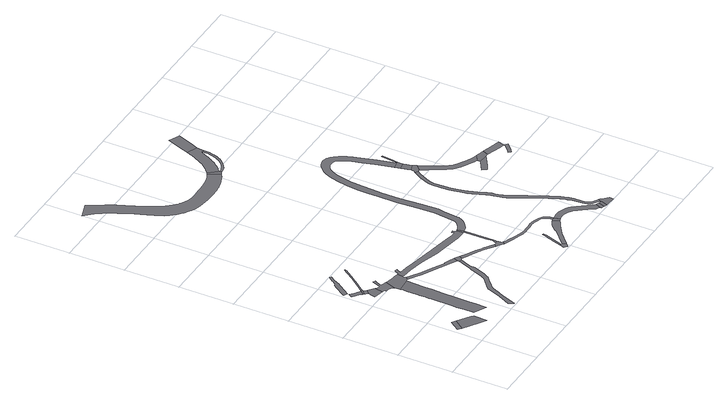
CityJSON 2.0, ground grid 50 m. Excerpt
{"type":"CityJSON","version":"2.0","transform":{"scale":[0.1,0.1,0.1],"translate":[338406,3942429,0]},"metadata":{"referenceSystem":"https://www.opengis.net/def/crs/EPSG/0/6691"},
"CityObjects":{
"road1":{"type":"Road","geometry":[{"type":"MultiSurface","lod":"1","boundaries":[[[0,1,2,3]]]}]},
"road2":{"type":"Road","geometry":[{"type":"MultiSurface","lod":"1","boundaries":[[[4,5,6,7,0,3]]]}]},
"road3":{"type":"Road","attributes":{"RoadStructureAttribute.sectionType":"1"},"geometry":[{"type":"MultiSurface","lod":"1","boundaries":[[[8,9,10,11,12,13,14,15,16,17,18]]]}]},
"road4":{"type":"Road","geometry":[{"type":"MultiSurface","lod":"1","boundaries":[[[19,12,11,20,21,22,23,24,25]]]}]},
"road5":{"type":"Road","attributes":{"RoadStructureAttribute.sectionType":"1"},"geometry":[{"type":"MultiSurface","lod":"1","boundaries":[[[20,26,27,28,29,21]]]}]},
"road6":{"type":"Road","geometry":[{"type":"MultiSurface","lod":"1","boundaries":[[[28,27,30,31,32,33,34,35,36]]]}]},
"road7":{"type":"Road","attributes":{"RoadStructureAttribute.sectionType":"1"},"geometry":[{"type":"MultiSurface","lod":"1","boundaries":[[[37,38,39,40,41,42,43,44,45,46,47,48,49,50,51,52,53,54,55]]]}]},
"road8":{"type":"Road","attributes":{"RoadStructureAttribute.sectionType":"1"},"geometry":[{"type":"MultiSurface","lod":"1","boundaries":[[[56,57,58,59,60,61,62,63,64,65,66,67,68,69,70,71,72,73,74,75,76,77,78]]]}]},
"road9":{"type":"Road","geometry":[{"type":"MultiSurface","lod":"1","boundaries":[[[35,79,80,81,82,83,84,85,86,87,88,89,90,91,92,93,94,95,36]]]}]},
"road10":{"type":"Road","attributes":{"RoadStructureAttribute.sectionType":"1"},"geometry":[{"type":"MultiSurface","lod":"1","boundaries":[[[24,96,97,98,99,100,101,102,103,104,105,106,107,108,109,110,111,25]]]}]},
"road11":{"type":"Road","geometry":[{"type":"MultiSurface","lod":"1","boundaries":[[[112,113,114,115,86,85,116,117,65,64,118,119,120,121,122,123,124,125,126,127,128,129]]]}]},
"road12":{"type":"Road","attributes":{"RoadStructureAttribute.sectionType":"1"},"geometry":[{"type":"MultiSurface","lod":"1","boundaries":[[[130,131,132,133,134,135,136,137,138,139,140,141,142,143,144,145,146,147,148,149,150,151,152,153,154,155,156,157,158,159,160,161,162,163,164,165,166,167,168,169,170,171]]]}]},
"road13":{"type":"Road","attributes":{"RoadStructureAttribute.sectionType":"1"},"geometry":[{"type":"MultiSurface","lod":"1","boundaries":[[[172,173,174,175,176,177,178,122,121,179,180,181,182,183,184,185]]]}]},
"road14":{"type":"Road","geometry":[{"type":"MultiSurface","lod":"1","boundaries":[[[186,187,171,170,188,189,190,191,192,193,194,195,196,172,185]]]}]},
"road15":{"type":"Road","attributes":{"RoadStructureAttribute.sectionType":"1"},"geometry":[{"type":"MultiSurface","lod":"1","boundaries":[[[197,198,199,200,201,202,203,204,205,206,207,208,209,210,211,212,112,129,213,214,215,216,217,218,219,220,221,222,223,224,225]]]}]},
"road16":{"type":"Road","attributes":{"RoadStructureAttribute.sectionType":"1"},"geometry":[{"type":"MultiSurface","lod":"1","boundaries":[[[226,227,228,229,230,231,232,233,234,235,236,237,238,195,194]]]}]},
"road17":{"type":"Road","geometry":[{"type":"MultiSurface","lod":"1","boundaries":[[[239,240,241,242,243,244,245,232,231,246,247,248]]]}]},
"road18":{"type":"Road","attributes":{"RoadStructureAttribute.sectionType":"1"},"geometry":[{"type":"MultiSurface","lod":"1","boundaries":[[[249,250,251,252,253,254,255,256,257,244,243]]]}]},
"road19":{"type":"Road","geometry":[{"type":"MultiSurface","lod":"1","boundaries":[[[258,259,260,261,262,263,264,265]]]}]},
"road20":{"type":"Road","attributes":{"function":"2","RoadStructureAttribute.sectionType":"1"},"geometry":[{"type":"MultiSurface","lod":"1","boundaries":[[[266,267,268,269,270,271,272,273,274,275,276,277,278,279,280,281,282,283,284,285,286,287,288,289,290,291,292,293,294,295,296,297,298,299,300,301,302,303,304,305,306,307,308,309,310,311,312,313,314,315,316,317,318,319,320,321,322,323,324,325,326,327,328,329,330,331,332,333,334,335,336,337,338,339,340,341,342,343,344]]]}]},
"road21":{"type":"Road","geometry":[{"type":"MultiSurface","lod":"1","boundaries":[[[224,253,252,345,346,347,225]]]}]},
"road22":{"type":"Road","attributes":{"RoadStructureAttribute.sectionType":"1"},"geometry":[{"type":"MultiSurface","lod":"1","boundaries":[[[348,349,350,351,352,353,354,355,356,261,260]]]}]},
"road23":{"type":"Road","attributes":{"RoadStructureAttribute.sectionType":"1"},"geometry":[{"type":"MultiSurface","lod":"1","boundaries":[[[357,358,359,360,361,362,363,364,365,366,367,368,369,370,371,372,373,374,375,376,377,378,379,380,381,382,383,384,385,386,387,388,389,390,391,392,393,394,395,396,397,398,399,400,239,248]]]}]},
"road24":{"type":"Road","attributes":{"function":"3","RoadStructureAttribute.sectionType":"1"},"geometry":[{"type":"MultiSurface","lod":"1","boundaries":[[[401,402,403,404,405,406,407,408,409,410,411,412,413,414,415,416,417,418,258,265]]]}]},
"road25":{"type":"Road","geometry":[{"type":"MultiSurface","lod":"1","boundaries":[[[380,379,419,420,408,407,421,422]]]}]},
"road26":{"type":"Road","geometry":[{"type":"MultiSurface","lod":"1","boundaries":[[[266,344,423,424,425,426,427,428]]]}]},
"road27":{"type":"Road","attributes":{"function":"3","RoadStructureAttribute.sectionType":"1"},"geometry":[{"type":"MultiSurface","lod":"1","boundaries":[[[429,430,431,432,433,434,435,436,437,438,439,440,441,442,422,421,443,444,445,446,447,448,449,450,451,452,453,454,455,456,457,458]]]}]},
"road28":{"type":"Road","attributes":{"RoadStructureAttribute.sectionType":"1"},"geometry":[{"type":"MultiSurface","lod":"1","boundaries":[[[459,460,461,462,463,464,465,466,467,468,469,470,471,472,473,474,475,476,477,478,479,480,481,482,483,484,485,486,487,488,489,490,491,492,493,494,495,496,347,346,497,498,499,500,501,502,503,504,505,506,507,508,509,510,511,512,513,514,515,516,517,518,519,520,521,522,523,524,525,526,527,528,529,530,531,532,533,534,535,536]]]}]},
"road29":{"type":"Road","attributes":{"function":"2","RoadStructureAttribute.sectionType":"1"},"geometry":[{"type":"MultiSurface","lod":"1","boundaries":[[[427,537,538,539,540,541,542,543,544,545,546,547,548,549,550,551,552,553,554,555,556,557,558,559,560,561,562,563,564,565,566,567,568,569,570,428]]]}]},
"road30":{"type":"Road","attributes":{"RoadStructureAttribute.sectionType":"1"},"geometry":[{"type":"MultiSurface","lod":"1","boundaries":[[[571,572,573,574,575,576,577,578,579,580,581,582,583,584,585,586,587,588,555,554,589,590,591,592,593,594,595,596,597,598,599,600,601,602,603,604,605,606,425,424]]]}]},
"road31":{"type":"Road","geometry":[{"type":"MultiSurface","lod":"1","boundaries":[[[607,608,609,610,611,429,458]]]}]},
"road32":{"type":"Road","attributes":{"function":"3","RoadStructureAttribute.sectionType":"1"},"geometry":[{"type":"MultiSurface","lod":"1","boundaries":[[[610,612,613,614,615,611]]]}]},
"road33":{"type":"Road","attributes":{"RoadStructureAttribute.sectionType":"1"},"geometry":[{"type":"MultiSurface","lod":"1","boundaries":[[[616,617,618,619,620,621,622,623,624,625,626,627,628,629,630,631,632,633,634,635,636,637,638,639,640,641,642,643,644,645,646,647,648,649,650,651,652,653,654,655,656,657,658,659,660,661,662,663,664,665,666,667,668,669,670,671,672,673,674,675,676,677,678,679,680,681,682,683,684,685,686,687,688,689,690,691,692,693,694,695,696,697]]]}]},
"road34":{"type":"Road","geometry":[{"type":"MultiSurface","lod":"1","boundaries":[[[698,699,700,701,702,703,704,705,706,657,656,707,708,614,613]]]}]},
"road35":{"type":"Road","geometry":[{"type":"MultiSurface","lod":"1","boundaries":[[[557,709,710,711,712,713,714,558]]]}]},
"road36":{"type":"Road","geometry":[{"type":"MultiSurface","lod":"1","boundaries":[[[715,716,717,718,719,720,721,722,616,697]]]}]},
"road37":{"type":"Road","attributes":{"RoadStructureAttribute.sectionType":"1"},"geometry":[{"type":"MultiSurface","lod":"1","boundaries":[[[723,720,719,724,725,726,727]]]}]},
"road38":{"type":"Road","geometry":[{"type":"MultiSurface","lod":"1","boundaries":[[[726,728,729,730,731,732,733,459,536,727]]]}]},
"road39":{"type":"Road","geometry":[{"type":"MultiSurface","lod":"1","boundaries":[[[734,735,736,737,731,730]]]}]},
"road40":{"type":"Road","attributes":{"RoadStructureAttribute.sectionType":"1"},"geometry":[{"type":"MultiSurface","lod":"1","boundaries":[[[717,738,739,740,741,742,743,744,745,746,747,748,749,750,751,752,753,754,755,756,757,758,759,760,761,762,763,764,765,766,718]]]}]},
"road41":{"type":"Road","geometry":[{"type":"MultiSurface","lod":"1","boundaries":[[[767,768,769,770,771,772,773,774]]]}]},
"road42":{"type":"Road","geometry":[{"type":"MultiSurface","lod":"1","boundaries":[[[775,751,750,767,774,776,777,778,779]]]}]},
"road43":{"type":"Road","attributes":{"RoadStructureAttribute.sectionType":"1"},"geometry":[{"type":"MultiSurface","lod":"1","boundaries":[[[780,781,782,783,778,777,784,785,786]]]}]},
"road44":{"type":"Road","geometry":[{"type":"MultiSurface","lod":"1","boundaries":[[[786,787,788,789,790,791,792,793,794,795,796]]]}]}
},
"vertices":[
[145,318,0],[112,341,0],[49,250,0],[79,225,0],
[210,139,0],[269,100,0],[277,224,0],[257,239,0],
[38,1216,0],[67,1193,0],[93,1173,0],[118,1153,0],[143,1185,0],[139,1188,0],[118,1204,0],[116,1206,0],[111,1210,0],[95,1223,0],[61,1249,0],
[148,1185,0],[125,1145,0],[156,1174,0],[156,1175,0],[158,1179,0],[160,1181,0],[152,1187,0],
[136,1133,0],[150,1117,0],[180,1151,0],[159,1169,0],
[150,1116,0],[150,1109,0],[147,1105,0],[140,1102,0],[129,1047,0],[220,1030,0],[234,1104,0],
[61,1262,0],[92,1306,0],[135,1367,0],[149,1390,0],[179,1443,0],[204,1480,0],[210,1489,0],[194,1500,0],[166,1459,0],[163,1454,0],[146,1431,0],[134,1413,0],[130,1413,0],[123,1415,0],[120,1415,0],[117,1412,0],[109,1400,0],[105,1394,0],[29,1284,0],
[427,188,0],[430,299,0],[431,346,0],[435,489,0],[437,589,0],[439,655,0],[440,689,0],[442,768,0],[446,927,0],[321,920,0],[322,892,0],[322,858,0],[322,800,0],[322,770,0],[321,746,0],[321,692,0],[320,656,0],[320,633,0],[316,438,0],[316,404,0],[320,333,0],[317,257,0],[316,245,0],
[249,1024,0],[246,1012,0],[247,1007,0],[292,997,0],[298,994,0],[313,977,0],[316,973,0],[348,1067,0],[313,1079,0],[304,1082,0],[300,1085,0],[298,1092,0],[331,1151,0],[308,1164,0],[274,1086,0],[271,1085,0],[241,1097,0],
[175,1199,0],[207,1239,0],[225,1261,0],[276,1328,0],[289,1346,0],[329,1402,0],[338,1414,0],[342,1421,0],[352,1437,0],[344,1443,0],[325,1414,0],[318,1404,0],[268,1334,0],[217,1267,0],[195,1240,0],[167,1206,0],
[494,1038,0],[447,1045,0],[430,1048,0],[359,1064,0],[317,968,0],[320,948,0],[448,932,0],[453,935,0],[462,937,0],[472,935,0],[489,960,0],[486,962,0],[480,969,0],[477,975,0],[477,980,0],[480,985,0],[485,985,0],[485,986,0],
[880,664,0],[875,650,0],[843,570,0],[830,542,0],[817,505,0],[808,484,0],[788,432,0],[780,416,0],[779,413,0],[772,403,0],[765,393,0],[756,384,0],[680,320,0],[673,314,0],[668,310,0],[662,303,0],[656,292,0],[609,171,0],[559,67,0],[583,19,0],[621,110,0],[638,157,0],[655,201,0],[675,243,0],[691,273,0],[701,287,0],[731,314,0],[760,340,0],[805,381,0],[813,396,0],[831,432,0],[854,491,0],[870,535,0],[871,539,0],[871,547,0],[870,556,0],[870,566,0],[870,571,0],[871,576,0],[873,582,0],[912,679,0],[890,687,0],
[903,742,0],[859,761,0],[814,781,0],[809,773,0],[704,831,0],[610,884,0],[535,930,0],[519,905,0],[589,859,0],[697,801,0],[738,780,0],[773,762,0],[829,734,0],[887,705,0],
[891,701,0],[892,696,0],[914,682,0],[916,684,0],[918,686,0],[921,687,0],[924,687,0],[927,687,0],[931,686,0],[949,718,0],[912,738,0],
[1247,907,0],[1241,906,0],[1237,935,0],[1212,934,0],[1215,906,0],[1179,909,0],[1139,916,0],[1008,942,0],[914,961,0],[749,992,0],[739,994,0],[606,1020,0],[529,1032,0],[552,1073,0],[524,1077,0],[501,1036,0],[489,986,0],[508,985,0],[597,971,0],[740,943,0],[901,895,0],[1131,855,0],[1165,850,0],[1172,849,0],[1209,845,0],[1211,845,0],[1235,844,0],[1259,848,0],[1250,907,0],
[981,662,0],[1008,648,0],[1064,619,0],[1083,608,0],[1129,583,0],[1212,528,0],[1226,549,0],[1142,605,0],[1138,608,0],[1080,643,0],[1072,648,0],[998,690,0],[968,707,0],
[1291,503,0],[1285,510,0],[1281,521,0],[1279,538,0],[1279,547,0],[1251,547,0],[1246,545,0],[1242,507,0],[1272,486,0],[1277,482,0],
[1278,586,0],[1277,645,0],[1274,840,0],[1275,843,0],[1264,845,0],[1264,839,0],[1267,645,0],[1268,587,0],[1266,573,0],
[1492,73,0],[1487,72,0],[1485,76,0],[1471,81,0],[1461,53,0],[1456,42,0],[1483,14,0],[1517,46,0],
[992,3047,0],[981,3041,0],[957,3028,0],[934,3020,0],[907,3015,0],[876,3008,0],[834,3002,0],[791,3000,0],[752,2999,0],[704,2998,0],[676,2998,0],[652,2999,0],[627,3004,0],[602,3011,0],[577,3021,0],[546,3037,0],[527,3050,0],[525,3051,0],[503,3067,0],[484,3086,0],[465,3107,0],[446,3131,0],[415,3174,0],[397,3205,0],[365,3271,0],[331,3351,0],[330,3353,0],[300,3423,0],[273,3485,0],[249,3533,0],[229,3570,0],[191,3624,0],[162,3676,0],[144,3707,0],[4,3659,0],[59,3604,0],[77,3584,0],[98,3558,0],[116,3532,0],[138,3498,0],[157,3463,0],[174,3425,0],[189,3391,0],[200,3366,0],[227,3300,0],[246,3254,0],[266,3203,0],[290,3148,0],[305,3113,0],[322,3076,0],[343,3043,0],[348,3038,0],[366,3015,0],[390,2992,0],[413,2971,0],[434,2953,0],[466,2932,0],[491,2916,0],[522,2901,0],[552,2892,0],[581,2887,0],[622,2882,0],[650,2877,0],[681,2873,0],[708,2871,0],[744,2869,0],[772,2870,0],[778,2870,0],[812,2871,0],[833,2872,0],[858,2875,0],[877,2878,0],[903,2884,0],[925,2889,0],[950,2898,0],[988,2912,0],[1016,2925,0],[1043,2941,0],[1053,2946,0],
[1276,850,0],[1280,853,0],[1266,910,0],
[1496,114,0],[1508,148,0],[1539,245,0],[1546,273,0],[1535,276,0],[1529,255,0],[1522,235,0],[1494,150,0],[1484,118,0],
[1278,482,0],[1283,478,0],[1352,452,0],[1436,424,0],[1472,413,0],[1490,410,0],[1505,410,0],[1532,409,0],[1575,412,0],[1592,413,0],[1620,415,0],[1635,413,0],[1646,411,0],[1661,408,0],[1682,402,0],[1710,391,0],[1728,380,0],[1734,374,0],[1742,363,0],[1750,348,0],[1756,331,0],[1758,317,0],[1758,305,0],[1778,307,0],[1778,319,0],[1775,337,0],[1768,356,0],[1759,373,0],[1750,386,0],[1741,396,0],[1719,409,0],[1688,421,0],[1665,427,0],[1639,432,0],[1638,433,0],[1623,435,0],[1590,433,0],[1578,431,0],[1535,429,0],[1508,430,0],[1478,433,0],[1407,456,0],[1344,481,0],[1316,490,0],
[1574,99,0],[1611,133,0],[1623,144,0],[1652,165,0],[1707,202,0],[1737,220,0],[1770,241,0],[1736,296,0],[1702,276,0],[1673,256,0],[1654,236,0],[1639,220,0],[1628,200,0],[1599,173,0],[1564,140,0],[1549,126,0],[1510,90,0],[1496,77,0],
[1758,302,0],[1756,299,0],[1793,251,0],[1781,305,0],
[1064,2952,0],[1077,2958,0],[1076,2978,0],[1071,2979,0],[1070,2981,0],[1009,3058,0],
[2109,94,0],[2093,106,0],[2085,114,0],[2030,187,0],[1982,250,0],[1978,253,0],[1963,269,0],[1940,284,0],[1911,295,0],[1890,303,0],[1871,308,0],[1846,308,0],[1824,310,0],[1792,306,0],[1810,255,0],[1826,256,0],[1840,256,0],[1856,254,0],[1872,249,0],[1889,242,0],[1912,231,0],[1928,223,0],[1939,212,0],[1964,180,0],[1985,153,0],[2041,78,0],[2051,68,0],[2055,63,0],[2071,50,0],[2084,44,0],
[1852,1780,0],[1815,1938,0],[1776,2068,0],[1759,2125,0],[1742,2173,0],[1730,2202,0],[1712,2234,0],[1686,2267,0],[1666,2288,0],[1642,2305,0],[1615,2314,0],[1596,2316,0],[1584,2315,0],[1579,2315,0],[1561,2309,0],[1542,2302,0],[1521,2289,0],[1491,2263,0],[1469,2234,0],[1452,2208,0],[1434,2174,0],[1419,2132,0],[1414,2111,0],[1406,2084,0],[1389,1987,0],[1376,1879,0],[1371,1782,0],[1370,1690,0],[1370,1520,0],[1384,1338,0],[1387,1182,0],[1381,1133,0],[1362,990,0],[1357,975,0],[1346,959,0],[1332,945,0],[1315,932,0],[1294,920,0],[1286,854,0],[1320,865,0],[1348,881,0],[1373,899,0],[1394,920,0],[1412,947,0],[1423,977,0],[1424,981,0],[1424,983,0],[1441,1127,0],[1447,1179,0],[1444,1341,0],[1430,1525,0],[1430,1689,0],[1434,1780,0],[1439,1874,0],[1448,1949,0],[1451,1978,0],[1468,2070,0],[1480,2114,0],[1491,2148,0],[1506,2176,0],[1520,2197,0],[1540,2217,0],[1551,2226,0],[1565,2232,0],[1577,2235,0],[1596,2236,0],[1611,2235,0],[1624,2232,0],[1626,2231,0],[1639,2225,0],[1651,2213,0],[1661,2198,0],[1673,2175,0],[1683,2150,0],[1699,2105,0],[1723,2025,0],[1755,1922,0],[1791,1766,0],
[1078,2988,0],[1100,3006,0],[1124,3029,0],[1141,3048,0],[1157,3068,0],[1166,3082,0],[1169,3088,0],[1177,3101,0],[1182,3110,0],[1185,3116,0],[1187,3119,0],[1188,3122,0],[1204,3149,0],[1223,3188,0],[1242,3234,0],[1246,3242,0],[1248,3237,0],[1251,3228,0],[1269,3230,0],[1277,3280,0],[1280,3293,0],[1183,3330,0],[1172,3299,0],[1163,3278,0],[1143,3233,0],[1119,3187,0],[1116,3183,0],[1106,3167,0],[1096,3151,0],[1086,3137,0],[1076,3124,0],[1054,3098,0],[1047,3091,0],[1032,3077,0],
[1088,2961,0],[1093,2962,0],[1115,2965,0],[1136,2972,0],[1154,2984,0],[1178,3001,0],[1202,3022,0],[1217,3042,0],[1224,3051,0],[1227,3057,0],[1230,3062,0],[1236,3074,0],[1246,3095,0],[1246,3096,0],[1247,3097,0],[1256,3123,0],[1261,3146,0],[1267,3174,0],[1249,3176,0],[1244,3150,0],[1238,3128,0],[1230,3102,0],[1228,3100,0],[1228,3099,0],[1220,3082,0],[1219,3080,0],[1217,3077,0],[1212,3068,0],[1208,3060,0],[1189,3034,0],[1167,3015,0],[1144,2999,0],[1128,2989,0],[1110,2982,0],[1106,2982,0],[1091,2979,0],
[2084,42,0],[2082,32,0],[2111,24,0],[2113,24,0],[2137,82,0],
[2126,18,0],[2144,13,0],[2162,73,0],[2147,77,0],
[1811,1588,0],[1792,1561,0],[1760,1509,0],[1732,1447,0],[1723,1416,0],[1718,1382,0],[1721,1296,0],[1724,1232,0],[1731,1187,0],[1733,1165,0],[1743,1116,0],[1751,1081,0],[1765,1041,0],[1766,1037,0],[1806,935,0],[1818,898,0],[1822,877,0],[1826,846,0],[1831,823,0],[1835,804,0],[1845,773,0],[1860,742,0],[1919,638,0],[1928,622,0],[1954,569,0],[1970,536,0],[2000,469,0],[2027,414,0],[2040,385,0],[2048,363,0],[2052,341,0],[2056,325,0],[2062,286,0],[2070,214,0],[2071,197,0],[2076,176,0],[2084,155,0],[2097,132,0],[2115,114,0],[2141,99,0],[2163,83,0],[2177,108,0],[2153,120,0],[2130,134,0],[2117,148,0],[2106,165,0],[2100,183,0],[2096,200,0],[2095,215,0],[2093,289,0],[2086,331,0],[2082,348,0],[2078,372,0],[2068,397,0],[2055,427,0],[2029,482,0],[1998,549,0],[1982,581,0],[1955,637,0],[1940,664,0],[1890,757,0],[1875,788,0],[1866,814,0],[1861,831,0],[1855,856,0],[1851,881,0],[1847,906,0],[1834,945,0],[1806,1016,0],[1793,1051,0],[1780,1089,0],[1772,1122,0],[1763,1170,0],[1760,1190,0],[1754,1235,0],[1751,1297,0],[1748,1381,0],[1752,1410,0],[1760,1436,0],[1787,1495,0],[1817,1545,0],[1833,1567,0],
[2183,10,0],[2219,8,0],[2242,6,0],[2246,46,0],[2235,51,0],[2227,58,0],[2199,87,0],[2187,101,0],[2182,105,0],[2166,80,0],[2165,76,0],
[1299,3340,0],[1340,3450,0],[1358,3497,0],[1264,3542,0],[1242,3488,0],[1201,3376,0],
[1841,1574,0],[1849,1575,0],[1854,1573,0],[1899,1617,0],[1887,1650,0],[1824,1627,0],[1824,1616,0],[1822,1605,0],
[1816,1659,0],[1876,1678,0],[1871,1698,0],[1864,1727,0],[1804,1712,0],
[1864,1731,0],[1865,1744,0],[1868,1775,0],[1858,1780,0],[1856,1778,0],[1853,1778,0],
[1873,1820,0],[1883,1926,0],[1874,1927,0],[1863,1821,0],
[1870,1549,0],[1893,1508,0],[1965,1379,0],[1983,1357,0],[2000,1339,0],[2024,1316,0],[2055,1293,0],[2083,1277,0],[2088,1274,0],[2128,1252,0],[2151,1242,0],[2165,1236,0],[2192,1227,0],[2250,1263,0],[2227,1268,0],[2206,1274,0],[2186,1282,0],[2172,1289,0],[2153,1298,0],[2118,1320,0],[2084,1338,0],[2055,1356,0],[2036,1374,0],[2035,1375,0],[2021,1390,0],[2009,1406,0],[1941,1534,0],[1919,1575,0],[1910,1594,0],
[2194,1196,0],[2138,1162,0],[2094,1134,0],[2121,1092,0],[2148,1109,0],[2160,1116,0],[2245,1169,0],[2276,1188,0],
[2253,1265,0],[2296,1191,0],[2307,1191,0],[2328,1242,0],[2328,1244,0],
[2500,1195,0],[2482,1199,0],[2411,1220,0],[2332,1241,0],[2376,1169,0],[2443,1147,0],[2485,1137,0],
[2479,1128,0],[2436,1082,0],[2431,1078,0],[2408,1061,0],[2424,1037,0],[2446,1053,0],[2448,1055,0],[2476,1077,0],[2507,1108,0],[2514,1118,0]
]}
